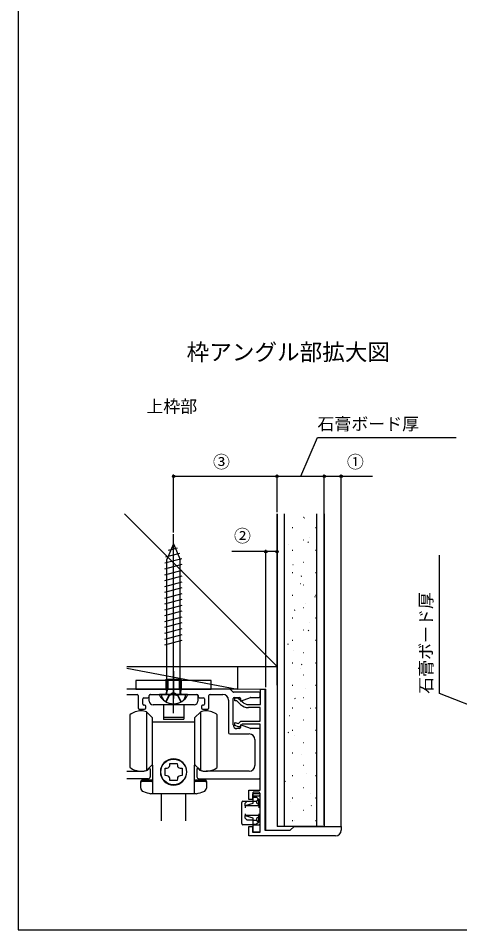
# Model space of a CAD drawing. Units: millimetres, scale not verified. Extents: x -525 to 525, y -808 to 806.
# Drawn here: x -525 to -290.5, y -808.4 to -324.4 of the extents above; entities that cross this region are included whole.
import ezdxf
from ezdxf.enums import TextEntityAlignment as Align

# ---------------------------------------------------------------- set-up
doc = ezdxf.new("R2010")
doc.units = ezdxf.units.MM
doc.header["$LTSCALE"] = 4
for name, color, linetype in [('0-2_USER1', 3, 'Continuous'), ('0-3_YKK_11', 7, 'Continuous'), ('0-5_YKK_13', 4, 'Continuous'), ('0-7_YKK_D', 6, 'Continuous'), ('0-8_YKK_ZWAK', 7, 'Continuous'), ('0-9_YSS_K', 3, 'Continuous')]:
    doc.layers.add(name, color=color, linetype=linetype)
doc.layers.add('0-4_YKK_12', color=5, linetype='Continuous', lineweight=18)
doc.styles.add('ＭＳ ゴシック', font='')
doc.styles.get('ＭＳ ゴシック').set_extended_font_data('MS Gothic')

msp = doc.modelspace()

# ---------------------------------------------------------------- linework, layer by layer
at = {"layer": '0-3_YKK_11'}
for p, q in [((-412.754, -680.591), (-467.366, -680.591)), ((-411.081, -682.015), (-412.33, -680.767)), ((-397.106, -682.191), (-410.657, -682.191)), ((-467.366, -683.391), (-461.906, -683.391)), ((-461.306, -683.991), (-461.306, -690.591)), ((-458.906, -688.591), (-458.906, -685.791)), ((-458.306, -685.191), (-456.106, -685.191)), ((-455.506, -684.591), (-455.506, -683.991)), ((-429.506, -683.991), (-429.506, -684.591)), ((-428.906, -685.191), (-426.706, -685.191)), ((-426.106, -685.791), (-426.106, -688.591)), ((-423.706, -690.591), (-423.706, -683.991)), ((-423.106, -683.391), (-416.306, -683.391)), ((-413.306, -686.391), (-413.306, -703.791)), ((-410.906, -699.591), (-410.906, -685.591)), ((-410.306, -684.991), (-407.506, -684.991)), ((-401.384, -684.991), (-397.106, -684.991)), ((-396.506, -684.391), (-396.506, -682.791)), ((-460.706, -691.191), (-457.906, -691.191)), ((-457.906, -689.191), (-458.306, -689.191)), ((-457.306, -690.591), (-457.306, -689.791)), ((-427.706, -689.791), (-427.706, -690.591)), ((-426.706, -689.191), (-427.106, -689.191)), ((-427.106, -691.191), (-424.306, -691.191)), ((-407.506, -701.591), (-408.906, -701.591)), ((-397.106, -701.591), (-401.384, -701.591)), ((-412.706, -704.391), (-402.306, -704.391)), ((-396.506, -727.591), (-396.506, -702.191)), ((-399.306, -707.391), (-399.306, -721.191)), ((-467.366, -724.191), (-459.806, -724.191)), ((-402.306, -724.191), (-425.206, -724.191)), ((-455.906, -728.191), (-467.366, -728.191)), ((-429.106, -728.191), (-397.106, -728.191))]:
    msp.add_line(p, q, dxfattribs=at)
for points in [[(-402.752, -688.791), (-396.306, -688.791), (-396.306, -680.591), (-394.106, -680.591)], [(-394.106, -680.591), (-394.106, -755.591), (-380.506, -755.591), (-378.506, -753.591), (-353.506, -753.591), (-353.506, -755.591)], [(-454.906, -683.391), (-443.422, -683.391), (-443.056, -683.151)], [(-441.956, -683.151), (-441.589, -683.391), (-430.106, -683.391)], [(-406.879, -688.747), (-408.943, -686.791), (-409.906, -686.791), (-409.906, -685.191), (-408.306, -685.191), (-405.778, -687.585)], [(-406.906, -685.591), (-406.906, -686.962), (-401.589, -685.027)], [(-356.506, -758.591), (-402.506, -758.591), (-402.506, -753.591), (-400.506, -753.591), (-400.506, -756.591), (-396.506, -756.591), (-396.506, -736.191), (-400.506, -736.191), (-400.506, -739.191), (-402.506, -739.191), (-402.506, -734.191), (-396.506, -734.191), (-396.506, -699.191), (-406.106, -699.191), (-407.506, -700.591), (-408.106, -700.591), (-409.906, -699.991), (-409.906, -698.304), (-408.088, -698.91), (-406.768, -697.591), (-396.506, -697.591), (-396.506, -690.391), (-402.752, -690.391)], [(-401.589, -701.555), (-406.906, -699.62), (-406.906, -700.991)], [(-456.196, -723.515), (-455.399, -722.719), (-454.906, -722.924), (-454.906, -727.191)], [(-428.816, -723.515), (-429.612, -722.719), (-430.106, -722.924), (-430.106, -727.191)]]:
    msp.add_lwpolyline(points, dxfattribs=at)
for centre, radius, start, end in [((-412.754, -681.191), 0.6, 45, 90), ((-410.657, -681.591), 0.6, 225, 270), ((-397.106, -682.791), 0.6, 0, 90), ((-461.906, -683.991), 0.6, 0, 90), ((-458.306, -685.791), 0.6, 90, 180), ((-456.106, -684.591), 0.6, 270, 0), ((-454.906, -683.991), 0.6, 90, 180), ((-442.506, -683.391), 0.6, 23.57818, 156.42182), ((-430.106, -683.991), 0.6, 360, 90), ((-428.906, -684.591), 0.6, 180, 270), ((-426.706, -685.791), 0.6, 360, 90), ((-423.106, -683.991), 0.6, 90, 180), ((-416.306, -686.391), 3, 0, 90), ((-410.306, -685.591), 0.6, 90, 180), ((-407.506, -685.591), 0.6, 0, 90), ((-401.384, -685.591), 0.6, 90, 110), ((-397.106, -684.391), 0.6, 270, 0), ((-460.706, -690.591), 0.6, 180, 270), ((-458.306, -688.591), 0.6, 180, 270), ((-457.906, -689.791), 0.6, 360, 90), ((-457.906, -690.591), 0.6, 270, 0), ((-427.106, -689.791), 0.6, 90, 180), ((-427.106, -690.591), 0.6, 180, 270), ((-426.706, -688.591), 0.6, 270, 0), ((-424.306, -690.591), 0.6, 270, 0), ((-402.752, -684.391), 6, 226.54814, 270), ((-402.752, -684.391), 4.4, 226.54815, 270.00001), ((-408.906, -699.591), 2, 180, 270), ((-407.506, -700.991), 0.6, 270, 0), ((-401.384, -700.991), 0.6, 250, 270), ((-397.106, -702.191), 0.6, 0, 90), ((-412.706, -703.791), 0.6, 180, 270), ((-402.306, -707.391), 3, 360, 90), ((-402.306, -721.191), 3, 270, 360), ((-459.806, -713.191), 11, 270, 287.8376), ((-456.62, -723.091), 0.6, 287.8376, 315), ((-428.391, -723.091), 0.6, 225, 252.1624), ((-425.206, -713.191), 11, 252.1624, 270), ((-455.906, -727.191), 1, 270, 0), ((-429.106, -727.191), 1, 180, 270), ((-397.106, -727.591), 0.6, 270, 0), ((-356.506, -755.591), 3, 270.00001, 359.99999)]:
    msp.add_arc(centre, radius, start, end, dxfattribs=at)
at = {"layer": '0-4_YKK_12', "color": 2}
for p in [(-467.366, -680.591), (-393.506, -755.591)]:
    msp.add_line(p, (-393.506, -680.591), dxfattribs=at)
at = {"layer": '0-5_YKK_13'}
for p, q in [((-442.506, -693.391), (-442.506, -598.391)), ((-442.506, -603.391), (-446.006, -611.841)), ((-442.506, -603.391), (-439.006, -611.841)), ((-446.59, -610.378), (-439.237, -608.408)), ((-445.143, -606.885), (-440.395, -605.612)), ((-447.106, -613.622), (-438.079, -611.203)), ((-447.106, -616.728), (-437.906, -614.263)), ((-446.006, -683.391), (-446.006, -611.841)), ((-439.006, -683.391), (-439.006, -611.841)), ((-447.106, -619.834), (-437.906, -617.369)), ((-447.106, -622.94), (-437.906, -620.474)), ((-447.106, -626.045), (-437.906, -623.58)), ((-447.106, -629.151), (-437.906, -626.686)), ((-447.106, -632.257), (-437.906, -629.792)), ((-447.106, -635.363), (-437.906, -632.898)), ((-447.106, -638.469), (-437.906, -636.004)), ((-447.106, -641.574), (-437.906, -639.109)), ((-447.106, -644.68), (-437.906, -642.215)), ((-447.106, -647.786), (-437.906, -645.321)), ((-447.106, -650.892), (-437.906, -648.427)), ((-447.106, -653.998), (-437.906, -651.533)), ((-447.106, -657.104), (-437.906, -654.639)), ((-442.506, -670.991), (-442.506, -685.591)), ((-446.506, -680.591), (-446.506, -675.391)), ((-446.506, -675.391), (-438.506, -675.391)), ((-446.506, -675.991), (-446.506, -680.591)), ((-445.748, -680.591), (-445.748, -675.391)), ((-445.506, -675.991), (-445.506, -680.591)), ((-442.506, -690.391), (-442.506, -673.79)), ((-439.506, -675.991), (-439.506, -680.591)), ((-439.264, -680.591), (-439.264, -675.391)), ((-438.506, -680.591), (-438.506, -675.391)), ((-438.506, -675.991), (-438.506, -680.591)), ((-446.506, -680.591), (-438.506, -680.591)), ((-446.506, -680.591), (-446.216, -682.216)), ((-445.748, -680.591), (-446.228, -682.621)), ((-442.506, -682.443), (-444.796, -683.66)), ((-442.506, -682.443), (-440.216, -683.66)), ((-439.264, -680.591), (-438.783, -682.621)), ((-438.506, -680.591), (-438.795, -682.216)), ((-455.41, -686.991), (-455.41, -683.991)), ((-454.81, -683.391), (-430.21, -683.391)), ((-435.314, -683.391), (-449.697, -683.391)), ((-436.006, -683.391), (-449.006, -683.391)), ((-446.606, -687.322), (-444.796, -683.66)), ((-446.406, -687.376), (-444.69, -683.936)), ((-442.506, -683.391), (-444.69, -683.936)), ((-442.506, -683.391), (-440.321, -683.936)), ((-438.606, -687.376), (-440.321, -683.936)), ((-438.406, -687.322), (-440.216, -683.66)), ((-429.61, -683.991), (-429.61, -686.991)), ((-431.61, -688.991), (-453.41, -688.991)), ((-447.91, -688.991), (-447.91, -695.491)), ((-437.11, -688.991), (-437.11, -695.491)), ((-465.701, -694.191), (-465.701, -708.191)), ((-456.901, -692.591), (-453.701, -695.791)), ((-456.901, -692.591), (-456.901, -723.791)), ((-453.701, -720.591), (-453.701, -695.791)), ((-447.91, -695.491), (-447.91, -696.491)), ((-437.31, -695.691), (-447.71, -695.691)), ((-437.31, -696.691), (-447.71, -696.691)), ((-437.11, -695.491), (-437.11, -696.491)), ((-431.301, -695.791), (-428.101, -692.591)), ((-431.301, -695.791), (-431.301, -720.591)), ((-428.101, -723.791), (-428.101, -692.591)), ((-419.301, -708.191), (-419.301, -694.191)), ((-442.501, -698.091), (-453.701, -698.091)), ((-431.301, -698.091), (-442.501, -698.091)), ((-465.701, -708.191), (-465.701, -722.191)), ((-419.301, -722.191), (-419.301, -708.191)), ((-453.701, -720.591), (-456.901, -723.791)), ((-444.518, -721.1), (-444.441, -720.091)), ((-428.101, -723.791), (-431.301, -720.591)), ((-459.901, -733.154), (-459.901, -729.591)), ((-454.101, -728.991), (-459.301, -728.991)), ((-454.101, -729.591), (-459.301, -729.591)), ((-425.701, -728.991), (-430.901, -728.991)), ((-425.701, -729.591), (-430.901, -729.591)), ((-425.101, -729.591), (-425.101, -733.154)), ((-397.106, -735.382), (-400.306, -735.382)), ((-400.306, -735.782), (-400.306, -735.382)), ((-442.501, -736.191), (-454.656, -736.191)), ((-449.001, -750.597), (-449.001, -736.191)), ((-430.346, -736.191), (-442.501, -736.191)), ((-436.001, -750.597), (-436.001, -736.191)), ((-405.706, -740.191), (-403.506, -740.191)), ((-403.506, -740.191), (-400.306, -740.191)), ((-400.306, -737.191), (-400.306, -735.782)), ((-400.306, -737.191), (-397.106, -737.191)), ((-400.306, -737.791), (-400.306, -737.191)), ((-400.306, -737.991), (-400.306, -737.791)), ((-400.306, -740.191), (-398.306, -740.191)), ((-400.306, -741.024), (-400.306, -740.191)), ((-398.306, -741.024), (-398.306, -740.191)), ((-397.306, -741.871), (-397.306, -739.191)), ((-397.306, -740.191), (-396.706, -740.191)), ((-396.706, -735.782), (-396.706, -737.591)), ((-396.706, -737.591), (-396.706, -737.791)), ((-396.706, -737.791), (-396.706, -740.191)), ((-396.706, -742.385), (-396.706, -740.191)), ((-406.306, -751.991), (-406.306, -740.791)), ((-400.415, -741.422), (-404.506, -742.591)), ((-404.506, -742.591), (-404.506, -743.591)), ((-397.306, -741.871), (-398.24, -741.422)), ((-397.306, -742.3), (-397.306, -741.871)), ((-396.706, -742.385), (-397.306, -742.3)), ((-397.306, -742.591), (-397.306, -743.591)), ((-396.706, -742.591), (-396.706, -747.791)), ((-404.506, -746.791), (-404.506, -747.791)), ((-396.706, -747.791), (-404.506, -747.791)), ((-400.306, -750.191), (-403.506, -750.191)), ((-400.306, -750.191), (-400.306, -749.358)), ((-398.306, -750.191), (-398.306, -749.358)), ((-397.483, -751.369), (-398.306, -750.191)), ((-398.24, -748.96), (-397.306, -748.511)), ((-397.306, -746.791), (-397.306, -747.791)), ((-397.306, -748.082), (-396.706, -747.997)), ((-397.306, -748.511), (-397.306, -748.082)), ((-397.306, -751.191), (-397.306, -748.511)), ((-396.706, -750.191), (-397.306, -750.191)), ((-396.706, -747.791), (-396.706, -747.997)), ((-396.706, -750.191), (-396.706, -747.997)), ((-396.706, -750.191), (-396.706, -751.991)), ((-400.306, -752.591), (-405.706, -752.591)), ((-400.306, -752.391), (-398.506, -752.391)), ((-400.306, -752.591), (-400.306, -752.391)), ((-400.306, -755.991), (-400.306, -753.191)), ((-397.483, -751.369), (-398.506, -752.391)), ((-397.306, -751.191), (-397.483, -751.369)), ((-396.706, -751.991), (-396.706, -752.991)), ((-396.706, -752.991), (-396.706, -753.191)), ((-396.706, -753.191), (-396.706, -755.991)), ((-400.306, -756.591), (-400.306, -755.991)), ((-397.106, -756.591), (-400.306, -756.591)), ((-396.706, -755.991), (-396.706, -756.191))]:
    msp.add_line(p, q, dxfattribs=at)
msp.add_lwpolyline([(-462.506, -680.591), (-422.506, -680.591), (-422.506, -675.991), (-462.506, -675.991)], close=True, dxfattribs=at)
for points in [[(-453.501, -736.191), (-453.501, -720.991), (-454.101, -720.991)], [(-444.441, -720.091), (-440.561, -720.091), (-440.485, -721.1)], [(-430.901, -720.991), (-431.501, -720.991), (-431.501, -736.191)], [(-445.992, -726.607), (-447.001, -726.531), (-447.001, -722.651), (-445.992, -722.575)], [(-439.01, -722.575), (-438.001, -722.651), (-438.001, -726.531), (-439.01, -726.607)], [(-440.485, -728.082), (-440.561, -729.091), (-444.441, -729.091), (-444.518, -728.082)], [(-404.506, -742.591), (-404.506, -741.191), (-403.506, -740.191)], [(-400.306, -740.191), (-400.306, -737.991), (-398.506, -737.991), (-397.483, -739.013)], [(-398.306, -740.191), (-397.483, -739.013), (-397.306, -739.191)], [(-396.706, -742.385), (-396.706, -742.591), (-404.506, -742.591)], [(-403.506, -750.191), (-404.506, -749.191), (-404.506, -747.791), (-400.415, -748.96)], [(-400.306, -752.391), (-400.306, -750.191), (-398.306, -750.191)], [(-400.306, -753.191), (-400.306, -752.591), (-397.106, -752.591)]]:
    msp.add_lwpolyline(points, dxfattribs=at)
msp.add_circle((-442.501, -724.591), 6.8, dxfattribs=at)
for centre, radius, start, end in [((-447.201, -682.391), 1, 270, 10.09096), ((-437.81, -682.391), 1, 169.90904, 270), ((-454.81, -683.991), 0.6, 90, 180), ((-453.41, -686.991), 2, 180, 270), ((-449.697, -683.7), 0.309, 90, 207.28096), ((-442.506, -679.991), 8.4, 207.28096, 332.71904), ((-444.806, -683.416), 4.2, 179.66112, 232.75083), ((-442.506, -680.391), 8, 232.75083, 307.24917), ((-440.206, -683.416), 4.2, 307.24917, 0.33888), ((-435.314, -683.7), 0.309, 332.71904, 90), ((-431.61, -686.991), 2, 270, 0), ((-430.21, -683.991), 0.6, 0, 90), ((-459.701, -702.191), 10, 90, 126.8699), ((-459.701, -702.191), 10, 73.7398, 90), ((-447.71, -695.491), 0.2, 180, 270), ((-447.71, -696.491), 0.2, 180, 270), ((-437.31, -695.491), 0.2, 270, 360), ((-437.31, -696.491), 0.2, 270, 0), ((-425.301, -702.191), 10, 90, 106.2602), ((-425.301, -702.191), 10, 53.1301, 90), ((-442.501, -724.591), 7, 90, 270), ((-446.113, -720.979), 1.6, 274.33284, 355.66716), ((-442.501, -724.591), 7, 270, 90), ((-438.889, -720.979), 1.6, 184.33284, 265.66716), ((-459.701, -714.191), 10, 233.1301, 270), ((-459.701, -714.191), 10, 270, 286.2602), ((-425.301, -714.191), 10, 253.7398, 270), ((-425.301, -714.191), 10, 270, 306.8699), ((-459.301, -729.591), 0.6, 90, 180), ((-459.301, -730.191), 0.6, 90, 180), ((-454.101, -728.391), 0.6, 270, 0), ((-454.101, -728.991), 0.6, 270, 0), ((-446.113, -728.203), 1.6, 4.33284, 85.66716), ((-438.889, -728.203), 1.6, 94.33284, 175.66716), ((-430.901, -728.391), 0.6, 180, 270), ((-430.901, -728.991), 0.6, 180, 270), ((-425.701, -729.591), 0.6, 0, 90), ((-425.701, -730.191), 0.6, 0, 90), ((-457.901, -733.154), 2, 180, 251.28667), ((-442.501, -687.691), 50, 251.28667, 255.93013), ((-442.501, -687.691), 50, 284.06987, 288.71333), ((-427.101, -733.154), 2, 288.71333, 0), ((-397.106, -735.782), 0.4, 0, 90), ((-405.706, -740.791), 0.6, 90, 180), ((-397.106, -737.591), 0.4, 0, 90), ((-405.706, -751.991), 0.6, 180, 270), ((-397.106, -752.991), 0.4, 0, 90), ((-397.106, -756.191), 0.4, 270, 0)]:
    msp.add_arc(centre, radius, start, end, dxfattribs=at)
for centre, ratio, start_param, end_param in [((-400.426, -741.024), 0.3, 3.2270979, 4.712389), ((-398.234, -741.024), 0.178571, 1.5707963, 3.0560874), ((-400.426, -749.358), 0.3, 4.712389, 6.19768), ((-398.234, -749.358), 0.178571, 0.0855053, 1.5707963)]:
    msp.add_ellipse(centre, major_axis=(0, 0.4), ratio=ratio, start_param=start_param, end_param=end_param, dxfattribs=at)
at = {"layer": '0-7_YKK_D'}
for p, q in [((-442.501, -597.391), (-442.501, -566.591)), ((-442.501, -567.591), (-387.506, -567.591)), ((-387.506, -586.591), (-387.506, -566.591)), ((-387.506, -586.591), (-387.506, -566.591)), ((-387.506, -567.591), (-362.506, -567.591)), ((-362.506, -752.59), (-362.506, -566.591)), ((-362.506, -752.59), (-362.506, -566.591)), ((-353.506, -753.59), (-353.506, -566.591)), ((-393.506, -679.591), (-393.506, -606.591)), ((-387.506, -678.591), (-387.506, -606.591))]:
    msp.add_line(p, q, dxfattribs=at)
for points in [[(-375.006, -567.591), (-366.04, -547.033), (-292.44, -547.033)], [(-362.506, -567.591), (-353.506, -567.591), (-336.776, -567.591)], [(-387.506, -607.591), (-393.506, -607.591), (-411.635, -607.591)], [(-275.904, -692.841), (-301.216, -683.011), (-301.216, -609.411)]]:
    msp.add_lwpolyline(points, dxfattribs=at)
for centre in [(-442.501, -567.591), (-387.506, -567.591), (-387.506, -567.591), (-362.506, -567.591), (-362.506, -567.591), (-353.506, -567.591), (-393.506, -607.591), (-387.506, -607.591)]:
    msp.add_circle(centre, 0.637, dxfattribs=at)
at = {"layer": '0-8_YKK_ZWAK'}
msp.add_line((-525, 721.6), (-525, -808.4), dxfattribs=at)
msp.add_lwpolyline([(-525, -808.4), (525, -808.4), (525, 721.6)], dxfattribs=at)
at = {"layer": '0-9_YSS_K'}
for p, q in [((-387.506, -668.591), (-468.506, -587.591)), ((-387.506, -587.591), (-387.506, -668.591)), ((-383.506, -753.591), (-383.506, -587.591)), ((-373.742, -589.349), (-373.542, -589.349)), ((-372.914, -589.595), (-372.876, -589.582)), ((-366.506, -753.591), (-366.506, -587.591)), ((-362.506, -587.591), (-362.506, -753.591)), ((-379.442, -594.849), (-379.242, -594.849)), ((-367.282, -594.849), (-367.082, -594.849)), ((-370.519, -600.111), (-370.481, -600.097)), ((-381.491, -603.996), (-381.453, -603.983)), ((-373.742, -601.309), (-373.542, -601.309)), ((-371.174, -602.675), (-370.84, -602.454)), ((-379.442, -606.809), (-379.242, -606.809)), ((-367.282, -606.809), (-367.082, -606.809)), ((-379.095, -614.512), (-379.058, -614.498)), ((-373.742, -613.269), (-373.542, -613.269)), ((-366.615, -610.092), (-366.577, -610.079)), ((-379.442, -618.769), (-379.242, -618.769)), ((-367.282, -618.769), (-367.082, -618.769)), ((-387.506, -620.391), (-387.506, -753.591)), ((-374.711, -620.688), (-374.378, -620.467)), ((-375.192, -624.493), (-375.154, -624.48)), ((-373.742, -625.229), (-373.542, -625.229)), ((-379.442, -630.729), (-379.242, -630.729)), ((-367.492, -631.581), (-367.158, -631.36)), ((-367.282, -630.729), (-367.082, -630.729)), ((-378.249, -638.701), (-377.915, -638.48)), ((-373.742, -637.189), (-373.542, -637.189)), ((-372.608, -634.942), (-372.57, -634.929)), ((-379.442, -642.689), (-379.242, -642.689)), ((-367.282, -642.689), (-367.082, -642.689)), ((-370.212, -645.457), (-370.174, -645.444)), ((-381.184, -649.343), (-381.147, -649.33)), ((-373.742, -649.149), (-373.542, -649.149)), ((-371.03, -649.593), (-370.696, -649.373)), ((-381.787, -656.713), (-381.453, -656.493)), ((-379.442, -654.649), (-379.242, -654.649)), ((-367.282, -654.649), (-367.082, -654.649)), ((-378.789, -659.858), (-378.751, -659.845)), ((-373.742, -661.109), (-373.542, -661.109)), ((-379.442, -666.609), (-379.242, -666.609)), ((-374.567, -667.606), (-374.234, -667.386)), ((-367.282, -666.609), (-367.082, -666.609)), ((-467.366, -669.555), (-408.506, -680.591)), ((-374.885, -669.84), (-374.847, -669.827)), ((-373.742, -673.069), (-373.542, -673.069)), ((-379.442, -678.569), (-379.242, -678.569)), ((-372.301, -680.289), (-372.263, -680.275)), ((-367.282, -678.569), (-367.082, -678.569)), ((-383.462, -684.241), (-383.424, -684.228)), ((-378.105, -685.619), (-377.772, -685.398)), ((-373.742, -685.029), (-373.542, -685.029)), ((-379.442, -690.529), (-379.242, -690.529)), ((-369.905, -690.804), (-369.868, -690.791)), ((-367.282, -690.529), (-367.082, -690.529)), ((-380.878, -694.69), (-380.84, -694.676)), ((-373.742, -696.989), (-373.542, -696.989)), ((-381.643, -703.632), (-381.309, -703.411)), ((-379.442, -702.489), (-379.242, -702.489)), ((-378.482, -705.205), (-378.444, -705.192)), ((-367.282, -702.489), (-367.082, -702.489)), ((-373.742, -708.949), (-373.542, -708.949)), ((-379.442, -714.449), (-379.242, -714.449)), ((-374.578, -715.187), (-374.541, -715.173)), ((-367.282, -714.449), (-367.082, -714.449)), ((-373.742, -720.909), (-373.542, -720.909)), ((-371.994, -725.635), (-371.957, -725.622)), ((-383.155, -729.588), (-383.117, -729.574)), ((-379.442, -726.409), (-379.242, -726.409)), ((-367.282, -726.409), (-367.082, -726.409)), ((-373.742, -732.869), (-373.542, -732.869)), ((-380.571, -740.036), (-380.533, -740.023)), ((-379.442, -738.369), (-379.242, -738.369)), ((-369.599, -736.151), (-369.561, -736.137)), ((-367.282, -738.369), (-367.082, -738.369)), ((-373.742, -744.829), (-373.542, -744.829)), ((-369.508, -742.613), (-369.174, -742.393)), ((-362.506, -753.591), (-387.506, -753.591)), ((-379.442, -750.329), (-379.242, -750.329)), ((-378.176, -750.552), (-378.138, -750.538)), ((-367.282, -750.329), (-367.082, -750.329))]:
    msp.add_line(p, q, dxfattribs=at)
for points in [[(-467.366, -668.591), (-387.506, -668.591), (-387.506, -587.591)], [(-467.366, -668.591), (-408.506, -668.591), (-408.506, -680.591), (-467.366, -680.591)]]:
    msp.add_lwpolyline(points, dxfattribs=at)

# ---------------------------------------------------------------- texts
at = {"layer": '0-2_USER1', "style": 'ＭＳ ゴシック'}
for s, height, p in [('枠アングル部拡大図', 8.798, (-435.573, -508.676)), ('上枠部', 6.598, (-456.962, -535.744))]:
    msp.add_text(s, height=height, dxfattribs=at).set_placement(p, align=Align.BOTTOM_LEFT)
at = {"layer": '0-7_YKK_D', "style": 'ＭＳ ゴシック'}
for s, p in [('石膏ボード厚', (-366.109, -545.056)), ('③', (-421.6, -565.206)), ('①', (-350.462, -565.206)), ('②', (-410.442, -604.506))]:
    msp.add_text(s, height=6.598, dxfattribs=at).set_placement(p, align=Align.BOTTOM_LEFT)
msp.add_text('石膏ボード厚', height=6.598, rotation=90, dxfattribs=at).set_placement((-303.192, -683.081), align=Align.BOTTOM_LEFT)

doc.saveas('drawing.dxf')
